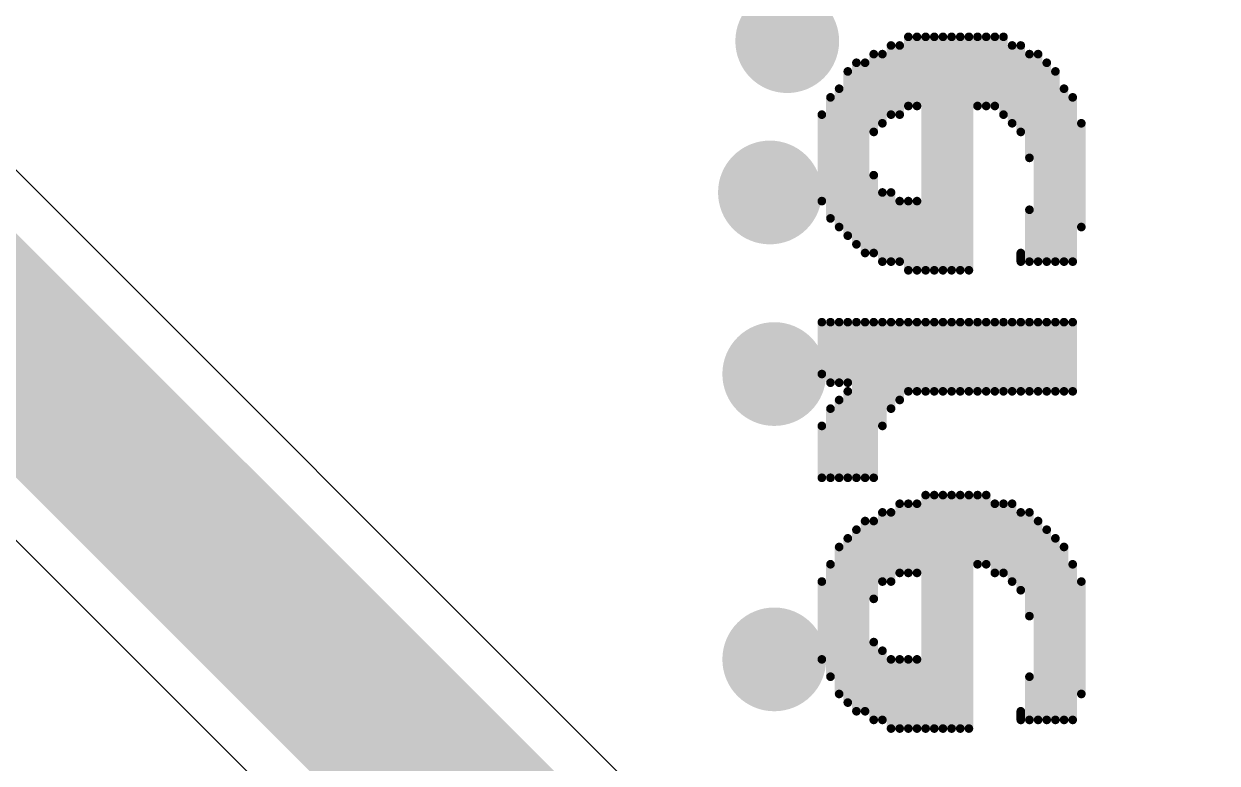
# Model space of a CAD drawing. Header units: millimetres. Extents: x 1.01 to 3.59, y 0.05 to 3.22.
# Drawn here: x 2.5665 to 2.8424, y 1.936 to 2.107 of the extents above; entities that cross this region are included whole.
import ezdxf

# ---------------------------------------------------------------- set-up
doc = ezdxf.new("R2010")
doc.units = ezdxf.units.MM
doc.header["$MEASUREMENT"] = 0
for name, color, linetype in [('BottomLayer', 5, 'Continuous'), ('BottomOverlay', 54, 'Continuous'), ('MultiLayer', 9, 'Continuous'), ('TopLayer', 1, 'Continuous'), ('ViaHoleLayer', 16, 'Continuous')]:
    doc.layers.add(name, color=color, linetype=linetype)

# ---------------------------------------------------------------- blocks, each defined once
blk = doc.blocks.new('MEP_LOGO_BIG_B_165')
at = {"layer": 'BottomOverlay', "const_width": 0.002}
for points in [[(-0.005, 0.115), (0.021, 0.115)], [(-0.001, 0.117), (0.017, 0.117)], [(0.041, 0.117), (0.053, 0.117)], [(0.041, 0.115), (0.057, 0.115)], [(0.063, 0.115), (0.077, 0.115)], [(0.065, 0.117), (0.077, 0.117)], [(0.101, 0.115), (0.129, 0.115)], [(0.105, 0.117), (0.125, 0.117)], [(-0.009, 0.113), (0.025, 0.113)], [(0.041, 0.113), (0.059, 0.113)], [(0.063, 0.113), (0.077, 0.113)], [(0.099, 0.113), (0.131, 0.113)], [(-0.011, 0.111), (0.027, 0.111)], [(0.041, 0.111), (0.061, 0.111)], [(0.063, 0.111), (0.077, 0.111)], [(0.097, 0.111), (0.135, 0.111)], [(-0.013, 0.109), (0.029, 0.109)], [(-0.013, 0.107), (0.031, 0.107)], [(0.041, 0.109), (0.077, 0.109)], [(0.041, 0.107), (0.077, 0.107)], [(0.093, 0.107), (0.137, 0.107)], [(0.095, 0.109), (0.137, 0.109)], [(-0.015, 0.105), (0.003, 0.105)], [(0.013, 0.105), (0.031, 0.105)], [(0.041, 0.105), (0.077, 0.105)], [(0.093, 0.105), (0.111, 0.105)], [(0.121, 0.105), (0.139, 0.105)], [(-0.015, 0.103), (0.001, 0.103)], [(0.017, 0.103), (0.033, 0.103)], [(0.053, 0.103), (0.077, 0.103)], [(0.091, 0.103), (0.107, 0.103)], [(0.123, 0.103), (0.139, 0.103)], [(-0.017, 0.101), (-0.001, 0.101)], [(-0.017, 0.099), (-0.001, 0.099)], [(0.017, 0.101), (0.033, 0.101)], [(0.019, 0.099), (0.035, 0.099)], [(0.057, 0.101), (0.077, 0.101)], [(0.059, 0.099), (0.077, 0.099)], [(0.091, 0.101), (0.107, 0.101)], [(0.091, 0.099), (0.105, 0.099)], [(0.125, 0.101), (0.141, 0.101)], [(0.125, 0.099), (0.141, 0.099)], [(-0.017, 0.097), (-0.001, 0.097)], [(0.019, 0.097), (0.035, 0.097)], [(0.061, 0.097), (0.077, 0.097)], [(0.089, 0.097), (0.105, 0.097)], [(0.127, 0.097), (0.143, 0.097)], [(-0.017, 0.095), (-0.001, 0.095)], [(-0.017, 0.093), (0.037, 0.093)], [(0.019, 0.095), (0.035, 0.095)], [(0.061, 0.095), (0.077, 0.095)], [(0.061, 0.093), (0.077, 0.093)], [(0.089, 0.095), (0.105, 0.095)], [(0.089, 0.093), (0.143, 0.093)], [(0.127, 0.095), (0.143, 0.095)], [(-0.017, 0.091), (0.037, 0.091)], [(0.061, 0.091), (0.077, 0.091)], [(0.089, 0.091), (0.143, 0.091)], [(-0.017, 0.089), (0.037, 0.089)], [(0.061, 0.089), (0.077, 0.089)], [(0.089, 0.089), (0.143, 0.089)], [(-0.017, 0.087), (0.037, 0.087)], [(-0.017, 0.085), (0.037, 0.085)], [(0.061, 0.087), (0.077, 0.087)], [(0.061, 0.085), (0.077, 0.085)], [(0.089, 0.087), (0.143, 0.087)], [(0.089, 0.085), (0.143, 0.085)], [(-0.017, 0.083), (0.037, 0.083)], [(0.061, 0.083), (0.077, 0.083)], [(0.089, 0.083), (0.143, 0.083)], [(0.021, 0.081), (0.037, 0.081)], [(0.061, 0.081), (0.077, 0.081)], [(0.127, 0.081), (0.143, 0.081)], [(0.019, 0.077), (0.035, 0.077)], [(0.021, 0.079), (0.037, 0.079)], [(0.061, 0.079), (0.077, 0.079)], [(0.061, 0.077), (0.077, 0.077)], [(0.127, 0.079), (0.143, 0.079)], [(0.127, 0.077), (0.143, 0.077)], [(0.019, 0.075), (0.035, 0.075)], [(0.061, 0.075), (0.077, 0.075)], [(0.125, 0.075), (0.143, 0.075)], [(-0.015, 0.071), (-0.013, 0.071)], [(0.015, 0.071), (0.033, 0.071)], [(0.017, 0.073), (0.035, 0.073)], [(0.061, 0.073), (0.077, 0.073)], [(0.061, 0.071), (0.077, 0.071)], [(0.091, 0.071), (0.093, 0.071)], [(0.121, 0.071), (0.141, 0.071)], [(0.123, 0.073), (0.141, 0.073)], [(-0.015, 0.069), (-0.005, 0.069)], [(0.009, 0.069), (0.033, 0.069)], [(0.061, 0.069), (0.077, 0.069)], [(0.091, 0.069), (0.103, 0.069)], [(0.115, 0.069), (0.139, 0.069)], [(-0.015, 0.067), (0.031, 0.067)], [(0.061, 0.067), (0.077, 0.067)], [(0.091, 0.067), (0.139, 0.067)], [(-0.015, 0.065), (0.029, 0.065)], [(-0.015, 0.063), (0.027, 0.063)], [(0.061, 0.065), (0.077, 0.065)], [(0.061, 0.063), (0.077, 0.063)], [(0.091, 0.065), (0.137, 0.065)], [(0.091, 0.063), (0.135, 0.063)], [(-0.015, 0.061), (0.025, 0.061)], [(0.061, 0.061), (0.077, 0.061)], [(0.091, 0.061), (0.131, 0.061)], [(-0.015, 0.059), (0.021, 0.059)], [(-0.009, 0.057), (0.017, 0.057)], [(0.061, 0.059), (0.077, 0.059)], [(0.091, 0.059), (0.129, 0.059)], [(0.099, 0.057), (0.123, 0.057)]]:
    blk.add_lwpolyline(points, dxfattribs=at)
at = {"layer": 'BottomOverlay', "const_width": 0.001}
for points in [[(-0.0055, 0.115, 1), (-0.0045, 0.115, 1)], [(-0.0015, 0.117, 1), (-0.0005, 0.117, 1)], [(0.0165, 0.117, 1), (0.0175, 0.117, 1)], [(0.0205, 0.115, 1), (0.0215, 0.115, 1)], [(0.0405, 0.117, 1), (0.0415, 0.117, 1)], [(0.0405, 0.115, 1), (0.0415, 0.115, 1)], [(0.0525, 0.117, 1), (0.0535, 0.117, 1)], [(0.0565, 0.115, 1), (0.0575, 0.115, 1)], [(0.0625, 0.115, 1), (0.0635, 0.115, 1)], [(0.0645, 0.117, 1), (0.0655, 0.117, 1)], [(0.0765, 0.117, 1), (0.0775, 0.117, 1)], [(0.0765, 0.115, 1), (0.0775, 0.115, 1)], [(0.1005, 0.115, 1), (0.1015, 0.115, 1)], [(0.1045, 0.117, 1), (0.1055, 0.117, 1)], [(0.1245, 0.117, 1), (0.1255, 0.117, 1)], [(0.1285, 0.115, 1), (0.1295, 0.115, 1)], [(-0.0095, 0.113, 1), (-0.0085, 0.113, 1)], [(0.0245, 0.113, 1), (0.0255, 0.113, 1)], [(0.0405, 0.113, 1), (0.0415, 0.113, 1)], [(0.0585, 0.113, 1), (0.0595, 0.113, 1)], [(0.0625, 0.113, 1), (0.0635, 0.113, 1)], [(0.0765, 0.113, 1), (0.0775, 0.113, 1)], [(0.0985, 0.113, 1), (0.0995, 0.113, 1)], [(0.1305, 0.113, 1), (0.1315, 0.113, 1)], [(-0.0115, 0.111, 1), (-0.0105, 0.111, 1)], [(0.0265, 0.111, 1), (0.0275, 0.111, 1)], [(0.0405, 0.111, 1), (0.0415, 0.111, 1)], [(0.0605, 0.111, 1), (0.0615, 0.111, 1)], [(0.0625, 0.111, 1), (0.0635, 0.111, 1)], [(0.0765, 0.111, 1), (0.0775, 0.111, 1)], [(0.0965, 0.111, 1), (0.0975, 0.111, 1)], [(0.1345, 0.111, 1), (0.1355, 0.111, 1)], [(-0.0135, 0.109, 1), (-0.0125, 0.109, 1)], [(-0.0135, 0.107, 1), (-0.0125, 0.107, 1)], [(0.0285, 0.109, 1), (0.0295, 0.109, 1)], [(0.0305, 0.107, 1), (0.0315, 0.107, 1)], [(0.0405, 0.109, 1), (0.0415, 0.109, 1)], [(0.0405, 0.107, 1), (0.0415, 0.107, 1)], [(0.0765, 0.109, 1), (0.0775, 0.109, 1)], [(0.0765, 0.107, 1), (0.0775, 0.107, 1)], [(0.0925, 0.107, 1), (0.0935, 0.107, 1)], [(0.0945, 0.109, 1), (0.0955, 0.109, 1)], [(0.1365, 0.109, 1), (0.1375, 0.109, 1)], [(0.1365, 0.107, 1), (0.1375, 0.107, 1)], [(-0.0155, 0.105, 1), (-0.0145, 0.105, 1)], [(0.0025, 0.105, 1), (0.0035, 0.105, 1)], [(0.0125, 0.105, 1), (0.0135, 0.105, 1)], [(0.0305, 0.105, 1), (0.0315, 0.105, 1)], [(0.0405, 0.105, 1), (0.0415, 0.105, 1)], [(0.0765, 0.105, 1), (0.0775, 0.105, 1)], [(0.0925, 0.105, 1), (0.0935, 0.105, 1)], [(0.1105, 0.105, 1), (0.1115, 0.105, 1)], [(0.1205, 0.105, 1), (0.1215, 0.105, 1)], [(0.1385, 0.105, 1), (0.1395, 0.105, 1)], [(-0.0155, 0.103, 1), (-0.0145, 0.103, 1)], [(0.0005, 0.103, 1), (0.0015, 0.103, 1)], [(0.0165, 0.103, 1), (0.0175, 0.103, 1)], [(0.0325, 0.103, 1), (0.0335, 0.103, 1)], [(0.0525, 0.103, 1), (0.0535, 0.103, 1)], [(0.0765, 0.103, 1), (0.0775, 0.103, 1)], [(0.0905, 0.103, 1), (0.0915, 0.103, 1)], [(0.1065, 0.103, 1), (0.1075, 0.103, 1)], [(0.1225, 0.103, 1), (0.1235, 0.103, 1)], [(0.1385, 0.103, 1), (0.1395, 0.103, 1)], [(-0.0175, 0.101, 1), (-0.0165, 0.101, 1)], [(-0.0175, 0.099, 1), (-0.0165, 0.099, 1)], [(-0.0015, 0.101, 1), (-0.0005, 0.101, 1)], [(-0.0015, 0.099, 1), (-0.0005, 0.099, 1)], [(0.0165, 0.101, 1), (0.0175, 0.101, 1)], [(0.0185, 0.099, 1), (0.0195, 0.099, 1)], [(0.0325, 0.101, 1), (0.0335, 0.101, 1)], [(0.0345, 0.099, 1), (0.0355, 0.099, 1)], [(0.0565, 0.101, 1), (0.0575, 0.101, 1)], [(0.0585, 0.099, 1), (0.0595, 0.099, 1)], [(0.0765, 0.101, 1), (0.0775, 0.101, 1)], [(0.0765, 0.099, 1), (0.0775, 0.099, 1)], [(0.0905, 0.101, 1), (0.0915, 0.101, 1)], [(0.0905, 0.099, 1), (0.0915, 0.099, 1)], [(0.1045, 0.099, 1), (0.1055, 0.099, 1)], [(0.1065, 0.101, 1), (0.1075, 0.101, 1)], [(0.1245, 0.101, 1), (0.1255, 0.101, 1)], [(0.1245, 0.099, 1), (0.1255, 0.099, 1)], [(0.1405, 0.101, 1), (0.1415, 0.101, 1)], [(0.1405, 0.099, 1), (0.1415, 0.099, 1)], [(-0.0175, 0.097, 1), (-0.0165, 0.097, 1)], [(-0.0015, 0.097, 1), (-0.0005, 0.097, 1)], [(0.0185, 0.097, 1), (0.0195, 0.097, 1)], [(0.0345, 0.097, 1), (0.0355, 0.097, 1)], [(0.0605, 0.097, 1), (0.0615, 0.097, 1)], [(0.0765, 0.097, 1), (0.0775, 0.097, 1)], [(0.0885, 0.097, 1), (0.0895, 0.097, 1)], [(0.1045, 0.097, 1), (0.1055, 0.097, 1)], [(0.1265, 0.097, 1), (0.1275, 0.097, 1)], [(0.1425, 0.097, 1), (0.1435, 0.097, 1)], [(-0.0175, 0.095, 1), (-0.0165, 0.095, 1)], [(-0.0175, 0.093, 1), (-0.0165, 0.093, 1)], [(-0.0015, 0.095, 1), (-0.0005, 0.095, 1)], [(0.0185, 0.095, 1), (0.0195, 0.095, 1)], [(0.0345, 0.095, 1), (0.0355, 0.095, 1)], [(0.0365, 0.093, 1), (0.0375, 0.093, 1)], [(0.0605, 0.095, 1), (0.0615, 0.095, 1)], [(0.0605, 0.093, 1), (0.0615, 0.093, 1)], [(0.0765, 0.095, 1), (0.0775, 0.095, 1)], [(0.0765, 0.093, 1), (0.0775, 0.093, 1)], [(0.0885, 0.095, 1), (0.0895, 0.095, 1)], [(0.0885, 0.093, 1), (0.0895, 0.093, 1)], [(0.1045, 0.095, 1), (0.1055, 0.095, 1)], [(0.1265, 0.095, 1), (0.1275, 0.095, 1)], [(0.1425, 0.095, 1), (0.1435, 0.095, 1)], [(0.1425, 0.093, 1), (0.1435, 0.093, 1)], [(-0.0175, 0.091, 1), (-0.0165, 0.091, 1)], [(0.0365, 0.091, 1), (0.0375, 0.091, 1)], [(0.0605, 0.091, 1), (0.0615, 0.091, 1)], [(0.0765, 0.091, 1), (0.0775, 0.091, 1)], [(0.0885, 0.091, 1), (0.0895, 0.091, 1)], [(0.1425, 0.091, 1), (0.1435, 0.091, 1)], [(-0.0175, 0.089, 1), (-0.0165, 0.089, 1)], [(0.0365, 0.089, 1), (0.0375, 0.089, 1)], [(0.0605, 0.089, 1), (0.0615, 0.089, 1)], [(0.0765, 0.089, 1), (0.0775, 0.089, 1)], [(0.0885, 0.089, 1), (0.0895, 0.089, 1)], [(0.1425, 0.089, 1), (0.1435, 0.089, 1)], [(-0.0175, 0.087, 1), (-0.0165, 0.087, 1)], [(-0.0175, 0.085, 1), (-0.0165, 0.085, 1)], [(0.0365, 0.087, 1), (0.0375, 0.087, 1)], [(0.0365, 0.085, 1), (0.0375, 0.085, 1)], [(0.0605, 0.087, 1), (0.0615, 0.087, 1)], [(0.0605, 0.085, 1), (0.0615, 0.085, 1)], [(0.0765, 0.087, 1), (0.0775, 0.087, 1)], [(0.0765, 0.085, 1), (0.0775, 0.085, 1)], [(0.0885, 0.087, 1), (0.0895, 0.087, 1)], [(0.0885, 0.085, 1), (0.0895, 0.085, 1)], [(0.1425, 0.087, 1), (0.1435, 0.087, 1)], [(0.1425, 0.085, 1), (0.1435, 0.085, 1)], [(-0.0175, 0.083, 1), (-0.0165, 0.083, 1)], [(0.0365, 0.083, 1), (0.0375, 0.083, 1)], [(0.0605, 0.083, 1), (0.0615, 0.083, 1)], [(0.0765, 0.083, 1), (0.0775, 0.083, 1)], [(0.0885, 0.083, 1), (0.0895, 0.083, 1)], [(0.1425, 0.083, 1), (0.1435, 0.083, 1)], [(0.0205, 0.081, 1), (0.0215, 0.081, 1)], [(0.0365, 0.081, 1), (0.0375, 0.081, 1)], [(0.0605, 0.081, 1), (0.0615, 0.081, 1)], [(0.0765, 0.081, 1), (0.0775, 0.081, 1)], [(0.1265, 0.081, 1), (0.1275, 0.081, 1)], [(0.1425, 0.081, 1), (0.1435, 0.081, 1)], [(0.0185, 0.077, 1), (0.0195, 0.077, 1)], [(0.0205, 0.079, 1), (0.0215, 0.079, 1)], [(0.0345, 0.077, 1), (0.0355, 0.077, 1)], [(0.0365, 0.079, 1), (0.0375, 0.079, 1)], [(0.0605, 0.079, 1), (0.0615, 0.079, 1)], [(0.0605, 0.077, 1), (0.0615, 0.077, 1)], [(0.0765, 0.079, 1), (0.0775, 0.079, 1)], [(0.0765, 0.077, 1), (0.0775, 0.077, 1)], [(0.1265, 0.079, 1), (0.1275, 0.079, 1)], [(0.1265, 0.077, 1), (0.1275, 0.077, 1)], [(0.1425, 0.079, 1), (0.1435, 0.079, 1)], [(0.1425, 0.077, 1), (0.1435, 0.077, 1)], [(0.0185, 0.075, 1), (0.0195, 0.075, 1)], [(0.0345, 0.075, 1), (0.0355, 0.075, 1)], [(0.0605, 0.075, 1), (0.0615, 0.075, 1)], [(0.0765, 0.075, 1), (0.0775, 0.075, 1)], [(0.1245, 0.075, 1), (0.1255, 0.075, 1)], [(0.1425, 0.075, 1), (0.1435, 0.075, 1)], [(-0.0155, 0.071, 1), (-0.0145, 0.071, 1)], [(-0.0135, 0.071, 1), (-0.0125, 0.071, 1)], [(0.0145, 0.071, 1), (0.0155, 0.071, 1)], [(0.0165, 0.073, 1), (0.0175, 0.073, 1)], [(0.0325, 0.071, 1), (0.0335, 0.071, 1)], [(0.0345, 0.073, 1), (0.0355, 0.073, 1)], [(0.0605, 0.073, 1), (0.0615, 0.073, 1)], [(0.0605, 0.071, 1), (0.0615, 0.071, 1)], [(0.0765, 0.073, 1), (0.0775, 0.073, 1)], [(0.0765, 0.071, 1), (0.0775, 0.071, 1)], [(0.0905, 0.071, 1), (0.0915, 0.071, 1)], [(0.0925, 0.071, 1), (0.0935, 0.071, 1)], [(0.1205, 0.071, 1), (0.1215, 0.071, 1)], [(0.1225, 0.073, 1), (0.1235, 0.073, 1)], [(0.1405, 0.073, 1), (0.1415, 0.073, 1)], [(0.1405, 0.071, 1), (0.1415, 0.071, 1)], [(-0.0155, 0.069, 1), (-0.0145, 0.069, 1)], [(-0.0055, 0.069, 1), (-0.0045, 0.069, 1)], [(0.0085, 0.069, 1), (0.0095, 0.069, 1)], [(0.0325, 0.069, 1), (0.0335, 0.069, 1)], [(0.0605, 0.069, 1), (0.0615, 0.069, 1)], [(0.0765, 0.069, 1), (0.0775, 0.069, 1)], [(0.0905, 0.069, 1), (0.0915, 0.069, 1)], [(0.1025, 0.069, 1), (0.1035, 0.069, 1)], [(0.1145, 0.069, 1), (0.1155, 0.069, 1)], [(0.1385, 0.069, 1), (0.1395, 0.069, 1)], [(-0.0155, 0.067, 1), (-0.0145, 0.067, 1)], [(0.0305, 0.067, 1), (0.0315, 0.067, 1)], [(0.0605, 0.067, 1), (0.0615, 0.067, 1)], [(0.0765, 0.067, 1), (0.0775, 0.067, 1)], [(0.0905, 0.067, 1), (0.0915, 0.067, 1)], [(0.1385, 0.067, 1), (0.1395, 0.067, 1)], [(-0.0155, 0.065, 1), (-0.0145, 0.065, 1)], [(-0.0155, 0.063, 1), (-0.0145, 0.063, 1)], [(0.0265, 0.063, 1), (0.0275, 0.063, 1)], [(0.0285, 0.065, 1), (0.0295, 0.065, 1)], [(0.0605, 0.065, 1), (0.0615, 0.065, 1)], [(0.0605, 0.063, 1), (0.0615, 0.063, 1)], [(0.0765, 0.065, 1), (0.0775, 0.065, 1)], [(0.0765, 0.063, 1), (0.0775, 0.063, 1)], [(0.0905, 0.065, 1), (0.0915, 0.065, 1)], [(0.0905, 0.063, 1), (0.0915, 0.063, 1)], [(0.1345, 0.063, 1), (0.1355, 0.063, 1)], [(0.1365, 0.065, 1), (0.1375, 0.065, 1)], [(-0.0155, 0.061, 1), (-0.0145, 0.061, 1)], [(0.0245, 0.061, 1), (0.0255, 0.061, 1)], [(0.0605, 0.061, 1), (0.0615, 0.061, 1)], [(0.0765, 0.061, 1), (0.0775, 0.061, 1)], [(0.0905, 0.061, 1), (0.0915, 0.061, 1)], [(0.1305, 0.061, 1), (0.1315, 0.061, 1)], [(-0.0155, 0.059, 1), (-0.0145, 0.059, 1)], [(-0.0095, 0.057, 1), (-0.0085, 0.057, 1)], [(0.0165, 0.057, 1), (0.0175, 0.057, 1)], [(0.0205, 0.059, 1), (0.0215, 0.059, 1)], [(0.0605, 0.059, 1), (0.0615, 0.059, 1)], [(0.0765, 0.059, 1), (0.0775, 0.059, 1)], [(0.0905, 0.059, 1), (0.0915, 0.059, 1)], [(0.0985, 0.057, 1), (0.0995, 0.057, 1)], [(0.1225, 0.057, 1), (0.1235, 0.057, 1)], [(0.1285, 0.059, 1), (0.1295, 0.059, 1)]]:
    blk.add_lwpolyline(points, format="xyb", close=True, dxfattribs=at)

msp = doc.modelspace()

# ---------------------------------------------------------------- linework, layer by layer
at = {"layer": 'BottomLayer'}
for p, q in [((2.8424, 1.7954), (2.36426, 2.27353)), ((2.3126, 2.2396), (2.79074, 1.76147))]:
    msp.add_line(p, q, dxfattribs=at)
at = {"layer": 'BottomLayer', "const_width": 0.04}
msp.add_lwpolyline([(2.334, 2.261), (2.821, 1.774)], dxfattribs=at)
at = {"layer": 'BottomLayer', "const_width": 0.012}
for points in [[(2.737, 2.103, 1), (2.749, 2.103, 1)], [(2.733, 2.068, 1), (2.745, 2.068, 1)], [(2.734, 2.026, 1), (2.746, 2.026, 1)], [(2.734, 1.96, 1), (2.746, 1.96, 1)]]:
    msp.add_lwpolyline(points, format="xyb", close=True, dxfattribs=at)
at = {"layer": 'MultiLayer', "const_width": 0.012}
for points in [[(2.737, 2.103, 1), (2.749, 2.103, 1)], [(2.733, 2.068, 1), (2.745, 2.068, 1)], [(2.734, 2.026, 1), (2.746, 2.026, 1)], [(2.734, 1.96, 1), (2.746, 1.96, 1)]]:
    msp.add_lwpolyline(points, format="xyb", close=True, dxfattribs=at)
at = {"layer": 'TopLayer', "const_width": 0.012}
for points in [[(2.737, 2.103, 1), (2.749, 2.103, 1)], [(2.733, 2.068, 1), (2.745, 2.068, 1)], [(2.734, 2.026, 1), (2.746, 2.026, 1)], [(2.734, 1.96, 1), (2.746, 1.96, 1)]]:
    msp.add_lwpolyline(points, format="xyb", close=True, dxfattribs=at)
at = {"layer": 'ViaHoleLayer', "const_width": 0.006}
for points in [[(2.74, 2.103, 1), (2.746, 2.103, 1)], [(2.736, 2.068, 1), (2.742, 2.068, 1)], [(2.737, 2.026, 1), (2.743, 2.026, 1)], [(2.737, 1.96, 1), (2.743, 1.96, 1)]]:
    msp.add_lwpolyline(points, format="xyb", close=True, dxfattribs=at)

# ---------------------------------------------------------------- block references
at = {"rotation": 90}
msp.add_blockref('MEP_LOGO_BIG_B_165', (2.868, 1.961), dxfattribs=at)

doc.saveas('drawing.dxf')
